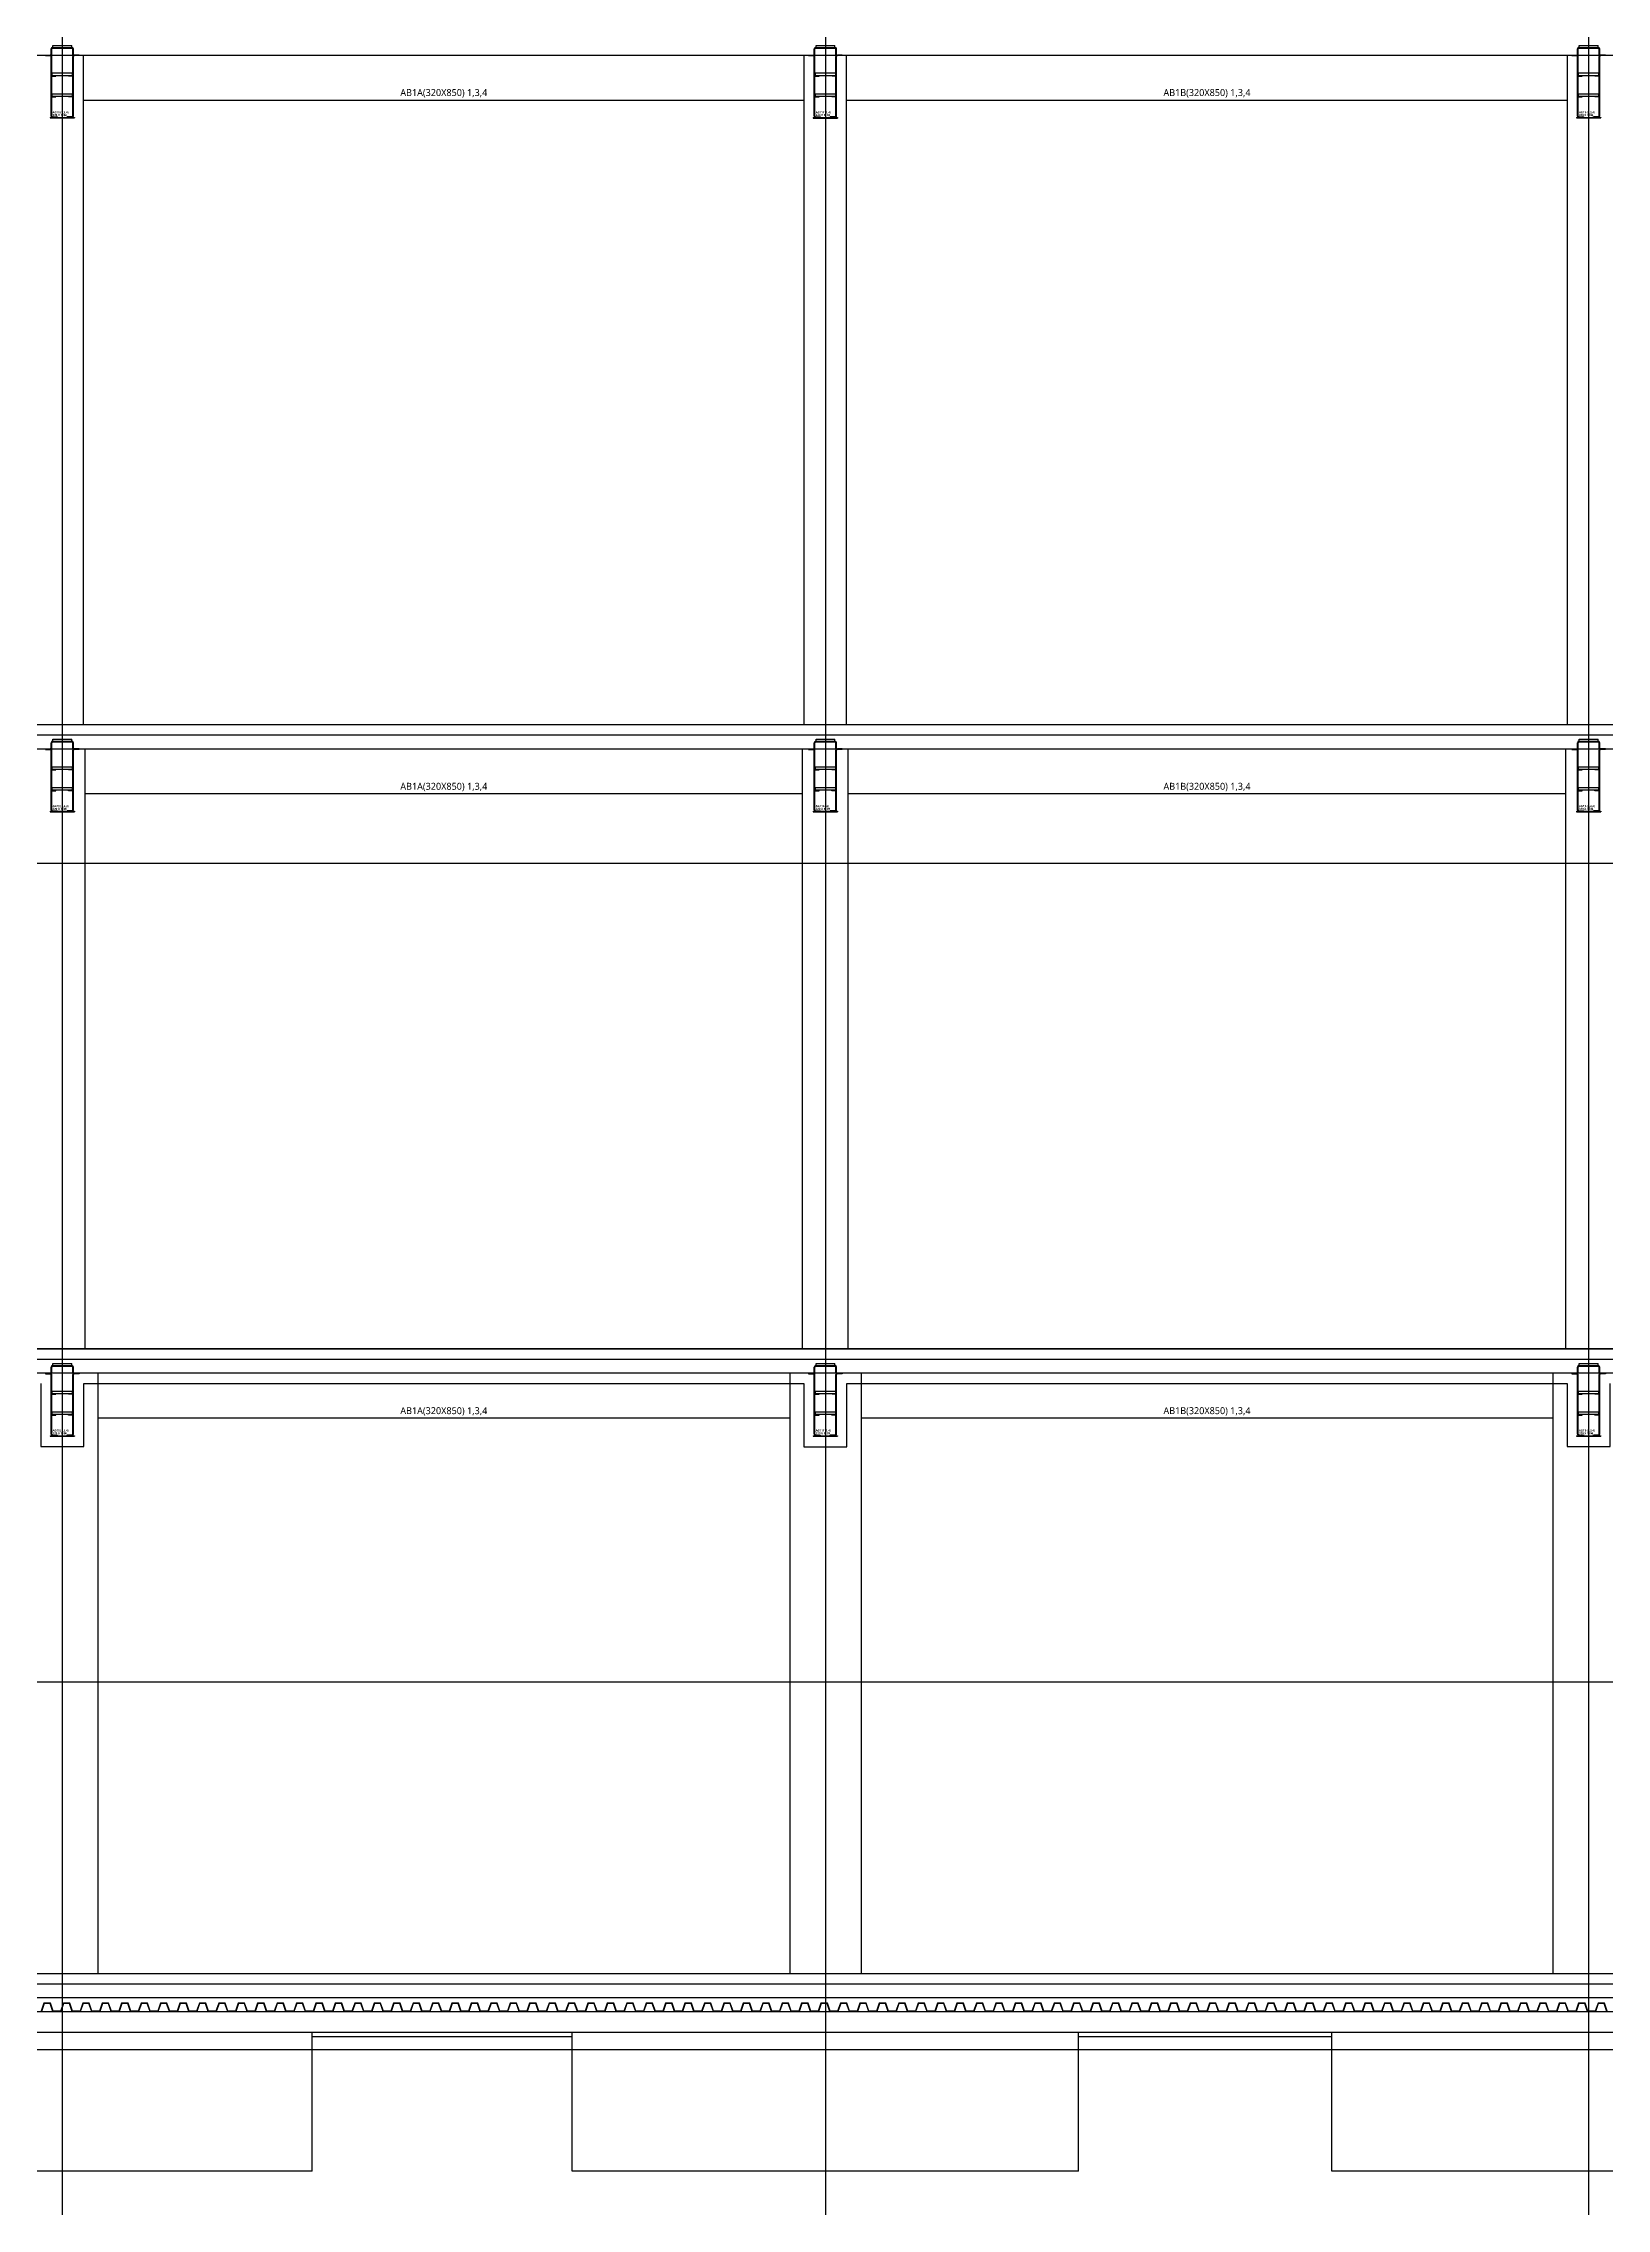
# Model space of a CAD drawing. Header units: millimetres. Extents: x -39468 to 212532, y -94717 to 83483.
# Drawn here: x 46847 to 69381, y -72690 to -41478 of the extents above; entities that cross this region are included whole.
import ezdxf
from ezdxf.enums import TextEntityAlignment as Align

# ---------------------------------------------------------------- set-up
doc = ezdxf.new("R2010")
doc.units = ezdxf.units.MM
doc.header["$LTSCALE"] = 300
doc.header["$MEASUREMENT"] = 0
doc.linetypes.add('주단면도-1$0$STD_CENTER', pattern=[66, 60, -2, 2, -2])
doc.layers.get('0').update_dxf_attribs({"linetype": 'CONTINUOUS'})
for name, color, linetype in [('##좌굴방지', 6, 'CONTINUOUS'), ('7FIN', 5, 'CONTINUOUS'), ('저온단열', 160, 'CONTINUOUS'), ('주단면도-1$0$A-FIN-TYP1', 6, 'CONTINUOUS'), ('주단면도-1$0$A-ST-AXIS-CEN', 252, '주단면도-1$0$STD_CENTER'), ('주단면도-1$0$A-ST-CONC', 2, 'CONTINUOUS'), ('주단면도-1$0$저온단열', 160, 'CONTINUOUS'), ('철골', 2, 'CONTINUOUS')]:
    doc.layers.add(name, color=color, linetype=linetype)
doc.layers.add('A-ELEV-LIN2', color=7, linetype='CONTINUOUS', lineweight=25)
doc.layers.add('A-XXXX-NPLT', color=144, linetype='CONTINUOUS', lineweight=15, plot=False)
doc.layers.add('Defpoint', color=161, linetype='CONTINUOUS', plot=False)
doc.styles.get("Standard").update_dxf_attribs({"font": 'NanumGothicBold.ttf'})
doc.styles.add('맑은고딕', font='malgun.ttf')
pattern_1 = [(45, (-57183.6069, -1604.5902), (-0.25, 0.25), [])]
pattern_2 = [(45, (-39223.6069, -1801.5902), (-0.25, 0.25), [])]
pattern_3 = [(45, (-44583.6069, -6781.5902), (-0.25, 0.25), [])]

# ---------------------------------------------------------------- blocks, each defined once
blk = doc.blocks.new('G$C4901A332')
h = blk.add_hatch()
h.set_pattern_fill('ANSI31', color=252, scale=0.1, angle=45, style=0)
h.set_pattern_definition(pattern_1)
h.paths.add_polyline_path([(82, 902), (82, 952), (91, 952), (91, 902)])
h = blk.add_hatch()
h.set_pattern_fill('ANSI31', color=252, scale=0.1, angle=45, style=0)
h.set_pattern_definition(pattern_1)
h.paths.add_polyline_path([(217, 1016), (267, 1016), (267, 1007), (217, 1007)])
h = blk.add_hatch()
h.set_pattern_fill('ANSI31', color=252, scale=0.1, angle=45, style=0)
h.set_pattern_definition(pattern_1)
h.paths.add_polyline_path([(402, 902), (402, 952), (393, 952), (393, 902)])
at = {"layer": '##좌굴방지'}
for points in [[(98, 609), (98, 649), (386, 649), (386, 609)], [(394, 609), (90, 609), (90, 603), (150, 603), (150, 609)], [(98, 309), (98, 349), (386, 349), (386, 309)], [(394, 609), (394, 603), (334, 603), (334, 609)], [(394, 309), (90, 309), (90, 303), (150, 303), (150, 309)], [(394, 309), (394, 303), (334, 303), (334, 309)]]:
    blk.add_lwpolyline(points, dxfattribs=at)
at = {"color": 2, "linetype": 'Continuous'}
for p, q in [((82, 902), (82, 995)), ((91, 902), (91, 995)), ((103, 1016), (381, 1016)), ((103, 1007), (381, 1007)), ((393, 902), (393, 995)), ((402, 902), (402, 995)), ((0, 906), (70, 906)), ((0, 906), (0, 898)), ((0, 898), (70, 898)), ((82, 902), (91, 902)), ((82, 26), (82, 886)), ((90, 26), (90, 886)), ((402, 902), (393, 902)), ((394, 26), (394, 886)), ((402, 26), (402, 886)), ((484, 906), (414, 906)), ((484, 898), (414, 898)), ((484, 906), (484, 898)), ((102, 14), (172, 14)), ((102, 6), (172, 6)), ((172, 6), (172, 14)), ((382, 14), (312, 14)), ((312, 6), (312, 14)), ((382, 6), (312, 6))]:
    blk.add_line(p, q, dxfattribs=at)
at = {"color": 3, "linetype": 'Continuous'}
for p, q in [((106, 1016), (106, 1046)), ((106, 1046), (378, 1046)), ((106, 1016), (378, 1016)), ((378, 1016), (378, 1046)), ((67, 6), (417, 6)), ((67, 6), (67, 0)), ((67, 0), (417, 0)), ((417, 6), (417, 0))]:
    blk.add_line(p, q, dxfattribs=at)
at = {"color": 2, "linetype": 'Continuous'}
for centre, radius, start, end in [((103, 995), 21, 90, 180), ((103, 995), 12, 90, 180), ((381, 995), 21, 0, 90), ((381, 995), 12, 0, 90), ((70, 886), 20, 0, 90), ((70, 886), 12, 0, 90), ((414, 886), 20, 90, 180), ((414, 886), 12, 90, 180), ((102, 26), 20, 180, 270), ((102, 26), 12, 180, 270), ((382, 26), 20, 270, 0), ((382, 26), 12, 270, 0)]:
    blk.add_arc(centre, radius, start, end, dxfattribs=at)
at = {"layer": 'Defpoint', "linetype": 'Continuous'}
for s, p in [('AG11 (1,3,4)', (102, 81)), ('320 X 1106', (102, 41))]:
    blk.add_text(s, height=30, dxfattribs=at).set_placement(p, align=Align.MIDDLE_LEFT)
blk = doc.blocks.new('G$CD00F7EC8')
h = blk.add_hatch()
h.set_pattern_fill('ANSI31', color=252, scale=0.1, angle=45, style=0)
h.set_pattern_definition(pattern_2)
h.paths.add_polyline_path([(82, 905), (82, 955), (91, 955), (91, 905)])
h = blk.add_hatch()
h.set_pattern_fill('ANSI31', color=252, scale=0.1, angle=45, style=0)
h.set_pattern_definition(pattern_2)
h.paths.add_polyline_path([(217, 1019), (267, 1019), (267, 1010), (217, 1010)])
h = blk.add_hatch()
h.set_pattern_fill('ANSI31', color=252, scale=0.1, angle=45, style=0)
h.set_pattern_definition(pattern_2)
h.paths.add_polyline_path([(402, 905), (402, 955), (393, 955), (393, 905)])
at = {"layer": '##좌굴방지'}
for points in [[(98, 612), (98, 652), (390, 652), (390, 612)], [(398, 612), (90, 612), (90, 606), (150, 606), (150, 612)], [(98, 312), (98, 352), (386, 352), (386, 312)], [(398, 612), (398, 606), (338, 606), (338, 612)], [(394, 312), (90, 312), (90, 306), (150, 306), (150, 312)], [(394, 312), (394, 306), (334, 306), (334, 312)]]:
    blk.add_lwpolyline(points, dxfattribs=at)
at = {"color": 2, "linetype": 'Continuous'}
for p, q in [((82, 905), (82, 998)), ((91, 905), (91, 998)), ((103, 1019), (381, 1019)), ((103, 1010), (381, 1010)), ((393, 905), (393, 998)), ((402, 905), (402, 998)), ((0, 909), (70, 909)), ((0, 909), (0, 901)), ((0, 901), (70, 901)), ((82, 905), (91, 905)), ((82, 29), (82, 889)), ((90, 29), (90, 889)), ((402, 905), (393, 905)), ((394, 29), (394, 889)), ((402, 29), (402, 889)), ((484, 909), (414, 909)), ((484, 901), (414, 901)), ((484, 909), (484, 901)), ((102, 17), (172, 17)), ((102, 9), (172, 9)), ((172, 9), (172, 17)), ((382, 17), (312, 17)), ((312, 9), (312, 17)), ((382, 9), (312, 9))]:
    blk.add_line(p, q, dxfattribs=at)
at = {"color": 3, "linetype": 'Continuous'}
for p, q in [((107, 1019), (107, 1049)), ((107, 1049), (377, 1049)), ((107, 1019), (377, 1019)), ((377, 1019), (377, 1049)), ((67, 9), (417, 9)), ((67, 9), (67, 0)), ((67, 0), (417, 0)), ((417, 9), (417, 0))]:
    blk.add_line(p, q, dxfattribs=at)
at = {"color": 2, "linetype": 'Continuous'}
for centre, radius, start, end in [((103, 998), 21, 90, 180), ((103, 998), 12, 90, 180), ((381, 998), 21, 0, 90), ((381, 998), 12, 0, 90), ((70, 889), 20, 0, 90), ((70, 889), 12, 0, 90), ((414, 889), 20, 90, 180), ((414, 889), 12, 90, 180), ((102, 29), 20, 180, 270), ((102, 29), 12, 180, 270), ((382, 29), 20, 270, 0), ((382, 29), 12, 270, 0)]:
    blk.add_arc(centre, radius, start, end, dxfattribs=at)
at = {"layer": 'Defpoint', "linetype": 'Continuous'}
for s, p in [('AG11F (1,4)', (102, 84)), ('320 X 1109', (102, 44))]:
    blk.add_text(s, height=30, dxfattribs=at).set_placement(p, align=Align.MIDDLE_LEFT)
blk = doc.blocks.new('G$C9AB9E2BC')
h = blk.add_hatch()
h.set_pattern_fill('ANSI31', color=252, scale=0.1, angle=45, style=0)
h.set_pattern_definition(pattern_3)
h.paths.add_polyline_path([(82, 905), (82, 955), (91, 955), (91, 905)])
h = blk.add_hatch()
h.set_pattern_fill('ANSI31', color=252, scale=0.1, angle=45, style=0)
h.set_pattern_definition(pattern_3)
h.paths.add_polyline_path([(217, 1019), (267, 1019), (267, 1010), (217, 1010)])
h = blk.add_hatch()
h.set_pattern_fill('ANSI31', color=252, scale=0.1, angle=45, style=0)
h.set_pattern_definition(pattern_3)
h.paths.add_polyline_path([(402, 905), (402, 955), (393, 955), (393, 905)])
at = {"layer": '##좌굴방지'}
for points in [[(98, 612), (98, 652), (386, 652), (386, 612)], [(394, 612), (90, 612), (90, 606), (150, 606), (150, 612)], [(98, 312), (98, 352), (386, 352), (386, 312)], [(394, 612), (394, 606), (334, 606), (334, 612)], [(394, 312), (90, 312), (90, 306), (150, 306), (150, 312)], [(394, 312), (394, 306), (334, 306), (334, 312)]]:
    blk.add_lwpolyline(points, dxfattribs=at)
at = {"color": 2, "linetype": 'Continuous'}
for p, q in [((82, 905), (82, 995)), ((91, 905), (91, 995)), ((106, 1019), (378, 1019)), ((106, 1010), (378, 1010)), ((393, 905), (393, 995)), ((402, 905), (402, 995)), ((0, 909), (70, 909)), ((0, 909), (0, 901)), ((0, 901), (70, 901)), ((82, 905), (91, 905)), ((82, 29), (82, 889)), ((90, 29), (90, 889)), ((402, 905), (393, 905)), ((394, 29), (394, 889)), ((402, 29), (402, 889)), ((484, 909), (414, 909)), ((484, 901), (414, 901)), ((484, 909), (484, 901)), ((102, 17), (172, 17)), ((102, 9), (172, 9)), ((172, 9), (172, 17)), ((382, 17), (312, 17)), ((312, 9), (312, 17)), ((382, 9), (312, 9))]:
    blk.add_line(p, q, dxfattribs=at)
at = {"color": 3, "linetype": 'Continuous'}
for p, q in [((107, 1019), (107, 1049)), ((107, 1049), (377, 1049)), ((107, 1019), (377, 1019)), ((377, 1019), (377, 1049)), ((67, 9), (417, 9)), ((67, 9), (67, 0)), ((67, 0), (417, 0)), ((417, 9), (417, 0))]:
    blk.add_line(p, q, dxfattribs=at)
at = {"color": 2, "linetype": 'Continuous'}
for centre, radius, start, end in [((106, 995), 24, 90, 180), ((106, 995), 15, 90, 180), ((378, 995), 24, 0, 90), ((378, 995), 15, 0, 90), ((70, 889), 20, 0, 90), ((70, 889), 12, 0, 90), ((414, 889), 20, 90, 180), ((414, 889), 12, 90, 180), ((102, 29), 20, 180, 270), ((102, 29), 12, 180, 270), ((382, 29), 20, 270, 0), ((382, 29), 12, 270, 0)]:
    blk.add_arc(centre, radius, start, end, dxfattribs=at)
at = {"layer": 'Defpoint', "linetype": 'Continuous'}
for s, p in [('AG11A (3)', (102, 84)), ('320 X 1109', (102, 44))]:
    blk.add_text(s, height=30, dxfattribs=at).set_placement(p, align=Align.MIDDLE_LEFT)

msp = doc.modelspace()

# ---------------------------------------------------------------- linework, layer by layer
for p, q in [((47424, -51298), (47424, -41648)), ((57816, -51298), (57816, -41648)), ((58424, -51298), (58424, -41648)), ((68816, -51298), (68816, -41648)), ((47449, -60298, 103000), (47449, -51648, 103000)), ((57791, -60298, 103000), (57791, -51648, 103000)), ((58449, -60298, 103000), (58449, -51648, 103000)), ((68791, -60298, 103000), (68791, -51648, 103000)), ((68606, -60648, 103000), (68606, -69298, 103000))]:
    msp.add_line(p, q)
at = {"layer": '7FIN'}
for points in [[(47660, -69832), (47656, -69843), (47548, -69843), (47509, -69728), (47416, -69728), (47376, -69843), (47269, -69843), (47229, -69728), (47136, -69728), (47096, -69843), (46989, -69843), (46949, -69728), (46856, -69728), (46816, -69843)], [(47660, -69848), (47545, -69848), (47505, -69733), (47420, -69733), (47380, -69848), (47265, -69848), (47225, -69733), (47140, -69733), (47100, -69848), (46985, -69848), (46945, -69733), (46860, -69733), (46820, -69848)], [(69389, -69843), (69349, -69728), (69256, -69728), (69216, -69843), (69109, -69843), (69069, -69728), (68976, -69728), (68936, -69843), (68828, -69843), (68789, -69728), (68696, -69728), (68656, -69843), (68549, -69843), (68509, -69728), (68416, -69728), (68376, -69843), (68269, -69843), (68229, -69728), (68136, -69728), (68096, -69843), (67989, -69843), (67949, -69728), (67856, -69728), (67816, -69843), (67708, -69843), (67669, -69728), (67576, -69728), (67536, -69843), (67429, -69843), (67389, -69728), (67296, -69728), (67256, -69843), (67149, -69843), (67109, -69728), (67016, -69728), (66976, -69843), (66869, -69843), (66829, -69728), (66736, -69728), (66696, -69843), (66588, -69843), (66549, -69728), (66456, -69728), (66416, -69843), (66308, -69843), (66269, -69728), (66176, -69728), (66136, -69843), (66029, -69843), (65989, -69728), (65896, -69728), (65856, -69843), (65749, -69843), (65709, -69728), (65616, -69728), (65576, -69843), (65468, -69843), (65429, -69728), (65336, -69728), (65296, -69843), (65188, -69843), (65149, -69728), (65056, -69728), (65016, -69843), (64909, -69843), (64869, -69728), (64776, -69728), (64736, -69843), (64629, -69843), (64589, -69728), (64496, -69728), (64456, -69843), (64348, -69843), (64309, -69728), (64216, -69728), (64176, -69843), (64068, -69843), (64029, -69728), (63936, -69728), (63896, -69843), (63789, -69843), (63749, -69728), (63656, -69728), (63616, -69843), (63509, -69843), (63469, -69728), (63376, -69728), (63336, -69843), (63228, -69843), (63189, -69728), (63096, -69728), (63056, -69843), (62948, -69843), (62909, -69728), (62816, -69728), (62776, -69843), (62669, -69843), (62629, -69728), (62536, -69728), (62496, -69843), (62389, -69843), (62349, -69728), (62256, -69728), (62216, -69843), (62108, -69843), (62069, -69728), (61976, -69728), (61936, -69843), (61828, -69843), (61789, -69728), (61696, -69728), (61656, -69843), (61549, -69843), (61509, -69728), (61416, -69728), (61376, -69843), (61269, -69843), (61229, -69728), (61136, -69728), (61096, -69843), (60988, -69843), (60949, -69728), (60856, -69728), (60816, -69843), (60708, -69843), (60669, -69728), (60576, -69728), (60536, -69843), (60429, -69843), (60389, -69728), (60296, -69728), (60256, -69843), (60149, -69843), (60109, -69728), (60016, -69728), (59976, -69843), (59868, -69843), (59829, -69728), (59736, -69728), (59696, -69843), (59588, -69843), (59549, -69728), (59456, -69728), (59416, -69843), (59309, -69843), (59269, -69728), (59176, -69728), (59136, -69843), (59029, -69843), (58989, -69728), (58896, -69728), (58856, -69843), (58748, -69843), (58709, -69728), (58616, -69728), (58576, -69843), (58468, -69843), (58429, -69728), (58336, -69728), (58296, -69843), (58189, -69843), (58149, -69728), (58056, -69728), (58016, -69843), (57909, -69843), (57869, -69728), (57776, -69728), (57736, -69843), (57628, -69843), (57589, -69728), (57496, -69728), (57456, -69843), (57348, -69843), (57309, -69728), (57216, -69728), (57176, -69843), (57069, -69843), (57029, -69728), (56936, -69728), (56896, -69843), (56789, -69843), (56749, -69728), (56656, -69728), (56616, -69843), (56508, -69843), (56469, -69728), (56376, -69728), (56336, -69843), (56228, -69843), (56189, -69728), (56096, -69728), (56056, -69843), (55949, -69843), (55909, -69728), (55816, -69728), (55776, -69843), (55669, -69843), (55629, -69728), (55536, -69728), (55496, -69843), (55388, -69843), (55349, -69728), (55256, -69728), (55216, -69843), (55108, -69843), (55069, -69728), (54976, -69728), (54936, -69843), (54829, -69843), (54789, -69728), (54696, -69728), (54656, -69843), (54549, -69843), (54509, -69728), (54416, -69728), (54376, -69843), (54268, -69843), (54229, -69728), (54136, -69728), (54096, -69843), (53988, -69843), (53949, -69728), (53856, -69728), (53816, -69843), (53709, -69843), (53669, -69728), (53576, -69728), (53536, -69843), (53429, -69843), (53389, -69728), (53296, -69728), (53256, -69843), (53148, -69843), (53109, -69728), (53016, -69728), (52976, -69843), (52868, -69843), (52829, -69728), (52736, -69728), (52696, -69843), (52589, -69843), (52549, -69728), (52456, -69728), (52416, -69843), (52309, -69843), (52269, -69728), (52176, -69728), (52136, -69843), (52028, -69843), (51989, -69728), (51896, -69728), (51856, -69843), (51748, -69843), (51709, -69728), (51616, -69728), (51576, -69843), (51469, -69843), (51429, -69728), (51336, -69728), (51296, -69843), (51189, -69843), (51149, -69728), (51056, -69728), (51016, -69843), (50908, -69843), (50869, -69728), (50776, -69728), (50736, -69843), (50628, -69843), (50589, -69728), (50496, -69728), (50456, -69843), (50349, -69843), (50309, -69728), (50216, -69728), (50176, -69843), (50069, -69843), (50029, -69728), (49936, -69728), (49896, -69843), (49789, -69843), (49749, -69728), (49656, -69728), (49616, -69843), (49509, -69843), (49469, -69728), (49376, -69728), (49336, -69843), (49228, -69843), (49189, -69728), (49096, -69728), (49056, -69843), (48948, -69843), (48909, -69728), (48816, -69728), (48776, -69843), (48669, -69843), (48629, -69728), (48536, -69728), (48496, -69843), (48389, -69843), (48349, -69728), (48256, -69728), (48216, -69843), (48108, -69843), (48069, -69728), (47976, -69728), (47936, -69843), (47828, -69843), (47789, -69728), (47696, -69728), (47656, -69843), (47582, -69843)], [(69385, -69848), (69345, -69733), (69260, -69733), (69220, -69848), (69105, -69848), (69065, -69733), (68980, -69733), (68940, -69848), (68825, -69848), (68785, -69733), (68700, -69733), (68660, -69848), (68545, -69848), (68505, -69733), (68420, -69733), (68380, -69848), (68265, -69848), (68225, -69733), (68140, -69733), (68100, -69848), (67985, -69848), (67945, -69733), (67860, -69733), (67820, -69848), (67705, -69848), (67665, -69733), (67580, -69733), (67540, -69848), (67425, -69848), (67385, -69733), (67300, -69733), (67260, -69848), (67145, -69848), (67105, -69733), (67020, -69733), (66980, -69848), (66865, -69848), (66825, -69733), (66740, -69733), (66700, -69848), (66585, -69848), (66545, -69733), (66460, -69733), (66420, -69848), (66305, -69848), (66265, -69733), (66180, -69733), (66140, -69848), (66025, -69848), (65985, -69733), (65900, -69733), (65860, -69848), (65745, -69848), (65705, -69733), (65620, -69733), (65580, -69848), (65465, -69848), (65425, -69733), (65340, -69733), (65300, -69848), (65185, -69848), (65145, -69733), (65060, -69733), (65020, -69848), (64905, -69848), (64865, -69733), (64780, -69733), (64740, -69848), (64625, -69848), (64585, -69733), (64500, -69733), (64460, -69848), (64345, -69848), (64305, -69733), (64220, -69733), (64180, -69848), (64065, -69848), (64025, -69733), (63940, -69733), (63900, -69848), (63785, -69848), (63745, -69733), (63660, -69733), (63620, -69848), (63505, -69848), (63465, -69733), (63380, -69733), (63340, -69848), (63225, -69848), (63185, -69733), (63100, -69733), (63060, -69848), (62945, -69848), (62905, -69733), (62820, -69733), (62780, -69848), (62665, -69848), (62625, -69733), (62540, -69733), (62500, -69848), (62385, -69848), (62345, -69733), (62260, -69733), (62220, -69848), (62105, -69848), (62065, -69733), (61980, -69733), (61940, -69848), (61825, -69848), (61785, -69733), (61700, -69733), (61660, -69848), (61545, -69848), (61505, -69733), (61420, -69733), (61380, -69848), (61265, -69848), (61225, -69733), (61140, -69733), (61100, -69848), (60985, -69848), (60945, -69733), (60860, -69733), (60820, -69848), (60705, -69848), (60665, -69733), (60580, -69733), (60540, -69848), (60425, -69848), (60385, -69733), (60300, -69733), (60260, -69848), (60145, -69848), (60105, -69733), (60020, -69733), (59980, -69848), (59865, -69848), (59825, -69733), (59740, -69733), (59700, -69848), (59585, -69848), (59545, -69733), (59460, -69733), (59420, -69848), (59305, -69848), (59265, -69733), (59180, -69733), (59140, -69848), (59025, -69848), (58985, -69733), (58900, -69733), (58860, -69848), (58745, -69848), (58705, -69733), (58620, -69733), (58580, -69848), (58465, -69848), (58425, -69733), (58340, -69733), (58300, -69848), (58185, -69848), (58145, -69733), (58060, -69733), (58020, -69848), (57905, -69848), (57865, -69733), (57780, -69733), (57740, -69848), (57625, -69848), (57585, -69733), (57500, -69733), (57460, -69848), (57345, -69848), (57305, -69733), (57220, -69733), (57180, -69848), (57065, -69848), (57025, -69733), (56940, -69733), (56900, -69848), (56785, -69848), (56745, -69733), (56660, -69733), (56620, -69848), (56505, -69848), (56465, -69733), (56380, -69733), (56340, -69848), (56225, -69848), (56185, -69733), (56100, -69733), (56060, -69848), (55945, -69848), (55905, -69733), (55820, -69733), (55780, -69848), (55665, -69848), (55625, -69733), (55540, -69733), (55500, -69848), (55385, -69848), (55345, -69733), (55260, -69733), (55220, -69848), (55105, -69848), (55065, -69733), (54980, -69733), (54940, -69848), (54825, -69848), (54785, -69733), (54700, -69733), (54660, -69848), (54545, -69848), (54505, -69733), (54420, -69733), (54380, -69848), (54265, -69848), (54225, -69733), (54140, -69733), (54100, -69848), (53985, -69848), (53945, -69733), (53860, -69733), (53820, -69848), (53705, -69848), (53665, -69733), (53580, -69733), (53540, -69848), (53425, -69848), (53385, -69733), (53300, -69733), (53260, -69848), (53145, -69848), (53105, -69733), (53020, -69733), (52980, -69848), (52865, -69848), (52825, -69733), (52740, -69733), (52700, -69848), (52585, -69848), (52545, -69733), (52460, -69733), (52420, -69848), (52305, -69848), (52265, -69733), (52180, -69733), (52140, -69848), (52025, -69848), (51985, -69733), (51900, -69733), (51860, -69848), (51745, -69848), (51705, -69733), (51620, -69733), (51580, -69848), (51465, -69848), (51425, -69733), (51340, -69733), (51300, -69848), (51185, -69848), (51145, -69733), (51060, -69733), (51020, -69848), (50905, -69848), (50865, -69733), (50780, -69733), (50740, -69848), (50625, -69848), (50585, -69733), (50500, -69733), (50460, -69848), (50345, -69848), (50305, -69733), (50220, -69733), (50180, -69848), (50065, -69848), (50025, -69733), (49940, -69733), (49900, -69848), (49785, -69848), (49745, -69733), (49660, -69733), (49620, -69848), (49505, -69848), (49465, -69733), (49380, -69733), (49340, -69848), (49225, -69848), (49185, -69733), (49100, -69733), (49060, -69848), (48945, -69848), (48905, -69733), (48820, -69733), (48780, -69848), (48665, -69848), (48625, -69733), (48540, -69733), (48500, -69848), (48385, -69848), (48345, -69733), (48260, -69733), (48220, -69848), (48105, -69848), (48065, -69733), (47980, -69733), (47940, -69848), (47825, -69848), (47785, -69733), (47700, -69733), (47660, -69848), (47582, -69848)]]:
    msp.add_lwpolyline(points, dxfattribs=at)
at = {"layer": 'A-ELEV-LIN2'}
for p, q in [((47424, -42298), (57816, -42298)), ((58424, -42298), (68816, -42298)), ((57791, -52298), (47449, -52298)), ((68791, -52298), (58449, -52298)), ((47634, -60648, 103000), (47634, -69298, 103000)), ((57606, -60648, 103000), (57606, -69298, 103000)), ((58634, -60648, 103000), (58634, -69298, 103000)), ((57606, -61298), (47634, -61298)), ((68606, -61298), (58634, -61298))]:
    msp.add_line(p, q, dxfattribs=at)
at = {"layer": '저온단열'}
for points in [[(46810, -60798), (46810, -61704), (47430, -61704), (47430, -60798)], [(47430, -60798), (57810, -60798), (57810, -61707), (58430, -61707), (58430, -60798)], [(58430, -60798), (68810, -60798), (68810, -61704), (69430, -61704), (69430, -60798)]]:
    msp.add_lwpolyline(points, dxfattribs=at)
at = {"layer": '주단면도-1$0$A-FIN-TYP1'}
for p, q in [((134720, -60298), (35720, -60298)), ((35720, -69298), (135020, -69298)), ((50720, -70208), (54470, -70208)), ((61770, -70208), (65420, -70208))]:
    msp.add_line(p, q, dxfattribs=at)
msp.add_lwpolyline([(41620, -51298), (135520, -51298)], dxfattribs=at)
at = {"layer": '주단면도-1$0$A-ST-AXIS-CEN', "linetype": 'Continuous'}
for p, q in [((47120, -24798), (47120, -79298)), ((58120, -24798), (58120, -79298)), ((69120, -24798), (69120, -79298)), ((-5170, -51298), (168381, -51298)), ((-5170, -53298), (168381, -53298)), ((-5170, -60298), (168381, -60298)), ((-5170, -65098), (168381, -65098)), ((-5170, -69298), (168381, -69298)), ((44042, -69298), (128142, -69298)), ((-5170, -70398), (168381, -70398))]:
    msp.add_line(p, q, dxfattribs=at)
at = {"layer": '주단면도-1$0$A-ST-CONC'}
for p, q in [((41420, -41648), (135520, -41648)), ((41620, -51448), (135520, -51448)), ((41420, -51648), (134420, -51648)), ((135020, -60448), (35720, -60448)), ((134420, -60648), (35720, -60648)), ((35720, -69848), (135020, -69848)), ((35720, -70148), (135520, -70148)), ((50720, -72148), (50720, -70148)), ((54470, -72148), (54470, -70148)), ((61770, -72148), (61770, -70148)), ((65420, -72148), (65420, -70148)), ((50720, -72148), (43420, -72148)), ((61770, -72148), (54470, -72148)), ((72720, -72148), (65420, -72148))]:
    msp.add_line(p, q, dxfattribs=at)
at = {"layer": '주단면도-1$0$저온단열'}
for p, q in [((35720, -69448), (135020, -69448)), ((35720, -69648), (135020, -69648))]:
    msp.add_line(p, q, dxfattribs=at)
at = {"layer": '철골', "ltscale": 3}
msp.add_line((51740, -51648), (52040, -51648), dxfattribs=at)

# ---------------------------------------------------------------- block references
for name, p in [('G$C4901A332', (46878, -42554)), ('G$CD00F7EC8', (57878, -42557)), ('G$C4901A332', (68878, -42554)), ('G$C4901A332', (46878, -52554)), ('G$C9AB9E2BC', (57878, -52557)), ('G$C4901A332', (68878, -52554)), ('G$C4901A332', (46878, -61554)), ('G$CD00F7EC8', (57878, -61557)), ('G$C4901A332', (68878, -61554))]:
    msp.add_blockref(name, p)

# ---------------------------------------------------------------- texts
at = {"layer": 'A-XXXX-NPLT', "style": '맑은고딕'}
for s, p in [('AB1A(320X850) 1,3,4', (52620, -42198)), ('AB1B(320X850) 1,3,4', (63620, -42198)), ('AB1A(320X850) 1,3,4', (52620, -52198)), ('AB1B(320X850) 1,3,4', (63620, -52198)), ('AB1A(320X850) 1,3,4', (52620, -61198)), ('AB1B(320X850) 1,3,4', (63620, -61198))]:
    msp.add_text(s, height=100, dxfattribs=at).set_placement(p, align=Align.MIDDLE)

doc.saveas('drawing.dxf')
